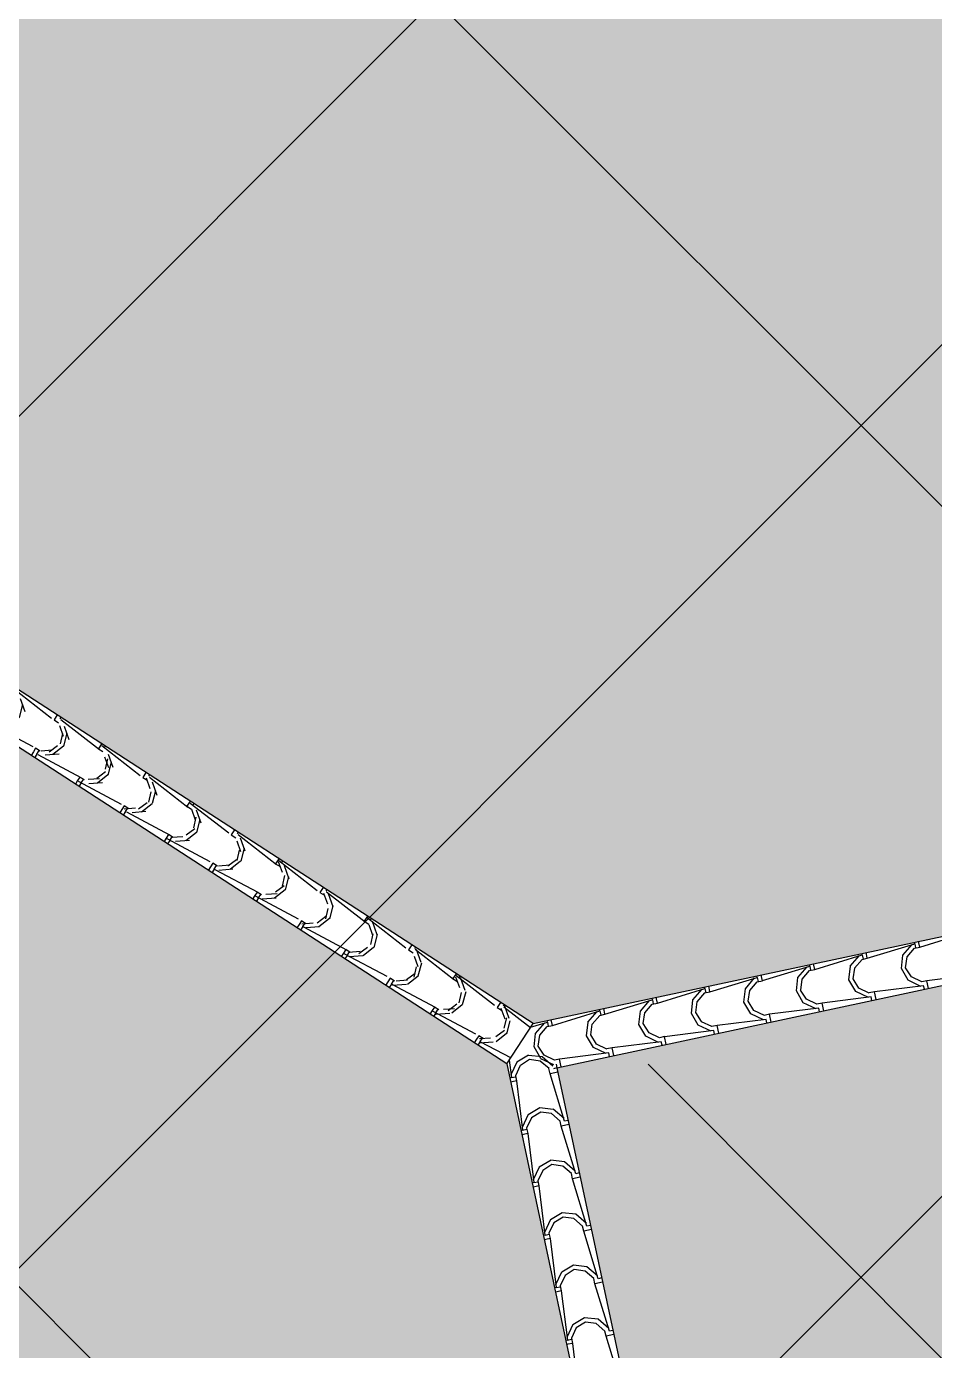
# Model space of a CAD drawing. Header units: millimetres. Extents: x 648844 to 649530, y 1246379 to 1246752.
# Drawn here: x 649114.72 to 649117.548, y 1246593.509 to 1246597.631 of the extents above; entities that cross this region are included whole.
import ezdxf

# ---------------------------------------------------------------- set-up
doc = ezdxf.new("R2010")
doc.units = ezdxf.units.MM
doc.header["$LTSCALE"] = 20
doc.header["$MEASUREMENT"] = 0
doc.layers.get('0').update_dxf_attribs({"linetype": 'CONTINUOUS'})
doc.layers.add('acera', color=8, linetype='CONTINUOUS')
doc.layers.add('TECHO', color=30, linetype='CONTINUOUS')

# ---------------------------------------------------------------- blocks, each defined once
blk = doc.blocks.new('TEJA45')
at = {"layer": 'TECHO'}
for p, q in [((-3.736322630694765, 0.693762117648653), (-3.637070179349067, 0.8119196272801936)), ((-3.745727591983844, 0.703204306012168), (-3.749294651574829, 0.7067713656031565)), ((-3.736274988532941, 0.6937517025612578), (-3.745727591983844, 0.7032043060121609)), ((-3.542484837719485, 0.7173765883701151), (-3.660642347351029, 0.6181241370244166)), ((-3.854480351167602, 0.5756046470455338), (-3.755227899821904, 0.6937621566770744)), ((-3.767178550847227, 0.6439736800919889), (-3.7612706273569, 0.6876920363447034)), ((-3.75518019543474, 0.6937517025612614), (-3.758747255025732, 0.697318762152257)), ((-3.755180195434768, 0.6937517025612472), (-3.745727591983865, 0.6842990991103441)), ((-3.752804609553827, 0.6466818343392049), (-3.74807834229145, 0.682129043615955)), ((-3.748090742846479, 0.6819359482476237), (-3.736274988532848, 0.6937517025612507)), ((-3.748091082213669, 0.6062827344097776), (-3.766996305431057, 0.6440931002970238)), ((-3.738452287264877, 0.6159435456258606), (-3.752631200987636, 0.6466645825280679)), ((-3.873337738571017, 0.5755941594249876), (-3.876904798162009, 0.5791612190159832)), ((-3.863885135120121, 0.5850467628758977), (-3.867452194711113, 0.5886138224668898)), ((-3.854432531669218, 0.5755941594249876), (-3.863885135120121, 0.5850467628758906)), ((-3.66064230832248, 0.5992188678973811), (-3.778799817954024, 0.4999664165516826)), ((-3.710305881191765, 0.5874143364198297), (-3.748116247079011, 0.6063195596372175)), ((-3.707760376733852, 0.601752351428626), (-3.738481413636059, 0.6159312651513851)), ((-3.666666839313869, 0.59318240656334), (-3.710385195566587, 0.587274483073017)), ((-3.672335953740742, 0.6063311823963673), (-3.707783163017488, 0.6016049151339935)), ((-3.66065416092588, 0.618130874954101), (-3.67246991523951, 0.606315120640474)), ((-3.643228634396856, 0.6007053484251763), (-3.660654160925731, 0.6181308749540513)), ((-3.652681237847752, 0.5912527449742733), (-3.660654160925723, 0.5992256680522452)), ((-3.972638071640318, 0.4574471764425745), (-3.87338562029462, 0.5756046860741151)), ((-3.885337126403741, 0.5258153036581881), (-3.879429202913414, 0.5695336599109027)), ((-3.873337738571045, 0.5755941594249734), (-3.863885135120142, 0.5661415559740703)), ((-3.870962060168189, 0.5285253532493641), (-3.866235792905812, 0.5639725625261143)), ((-3.866248285982756, 0.5637784051113499), (-3.854432531669126, 0.5755941594249769)), ((-3.86624861209242, 0.4881250031618727), (-3.885153835309808, 0.5259353690491189)), ((-3.856608696035053, 0.497787082433458), (-3.870787609757812, 0.5285081193356653)), ((-3.825916839926194, 0.4835959426584964), (-3.856637876828401, 0.4977748563812554)), ((-3.778811704062157, 0.4999733318178308), (-3.790627458375788, 0.4881575775042037)), ((-3.761386177533133, 0.4825478052889061), (-3.778811704062008, 0.499973331817781)), ((-4.090795792113177, 0.3392897058394375), (-3.991543340767478, 0.4574472154709781)), ((-3.99149528170728, 0.4574366162887209), (-3.995062341298265, 0.4610036758797094)), ((-3.991495281707316, 0.4574366162886996), (-3.982042678256413, 0.4479840128377965)), ((-3.982042678256384, 0.4668892197396239), (-3.985609737847369, 0.4704562793306124)), ((-3.984405829119034, 0.4456208619750761), (-3.972590074805403, 0.4574366162887031)), ((-3.972590074805481, 0.4574366162887173), (-3.982042678256384, 0.4668892197396204)), ((-3.778799778925574, 0.481061147424537), (-3.896957288557118, 0.3818086960788385)), ((-3.828463612439649, 0.4692568065410647), (-3.866273978326895, 0.4881620297584526)), ((-3.784825215748612, 0.4750238310066557), (-3.82854357200133, 0.4691159075163327)), ((-3.790492434829723, 0.4881737317820871), (-3.825939644106469, 0.4834474645197133)), ((-3.770838780984036, 0.4730952018380066), (-3.778811704062001, 0.4810681249159714)), ((-4.00349570195975, 0.4076569272280004), (-3.997587778469423, 0.451375283480715)), ((-3.98911951078243, 0.4103688721604328), (-3.984393243520053, 0.445816081437183)), ((-3.984406141971199, 0.3699672719140104), (-4.003311365188587, 0.4077776378012565)), ((-3.974765104806004, 0.379630619242711), (-3.988944018528763, 0.4103516561449183)), ((-3.944073303117726, 0.3654395338879866), (-3.974794340019933, 0.3796184476107456)), ((-3.896969247198435, 0.3818157886815605), (-3.908785001512065, 0.3700000343679335)), ((-3.879543720669396, 0.3643902621526323), (-3.896969247198271, 0.3818157886815072)), ((-4.208953512586021, 0.2211322352363077), (-4.109701061240322, 0.3392897448678482)), ((-4.121654277516505, 0.2894985507923984), (-4.115746354026179, 0.333216907045113)), ((-4.109652824843558, 0.3392790731524506), (-4.11321988443455, 0.3428461327434462)), ((-4.109652824843586, 0.3392790731524329), (-4.100200221392683, 0.3298264697015298)), ((-4.100200221392662, 0.3487316766033537), (-4.103767280983654, 0.3522987361943422)), ((-4.102563372255311, 0.3274633188388023), (-4.09074761794168, 0.3392790731524293)), ((-4.090747617941759, 0.3392790731524435), (-4.100200221392662, 0.3487316766033466)), ((-3.896957249528676, 0.3629034269516929), (-4.01511475916022, 0.2636509756059944)), ((-3.946621343687589, 0.3510992766623282), (-3.984431709574835, 0.3700044998797161)), ((-3.902983592182473, 0.3568652554500957), (-3.946701948435191, 0.3509573319597727)), ((-3.908648915917794, 0.3700162811679313), (-3.944096125194541, 0.3652900139055575)), ((-3.888996324120292, 0.3549376587017328), (-3.896969247198264, 0.3629105817797047)), ((-4.10256367184995, 0.2518095406661018), (-4.121468895067338, 0.289619906553348)), ((-4.107276961396558, 0.2922123910723933), (-4.10255069413418, 0.3276596003491434)), ((-4.092921513576556, 0.2614741560511469), (-4.107100427299315, 0.2921951929533542)), ((-4.064779074935451, 0.2329417467835526), (-4.102589440822697, 0.2518469700009405)), ((-4.062229766308398, 0.247283125117093), (-4.092950803210606, 0.2614620388398521)), ((-4.026805397007671, 0.2518588305535268), (-4.062252606284417, 0.247132563291153)), ((-4.015126790334712, 0.2636582455452903), (-4.026942544648342, 0.2518424912316632)), ((-3.997701263805673, 0.246232719016362), (-4.015126790334548, 0.263658245545237)), ((-4.327111233058744, 0.1029747646333448), (-4.227858781713046, 0.2211322742648854)), ((-4.239812853073012, 0.1713401743586012), (-4.233904929582685, 0.2150585306113157)), ((-4.227810367979828, 0.2211215300161697), (-4.231377427570827, 0.2246885896071689)), ((-4.227810367979856, 0.2211215300161555), (-4.218357764528953, 0.2116689265652525)), ((-4.22543441201104, 0.1740559099816537), (-4.220708144748663, 0.2095031192584038)), ((-4.218357764528932, 0.2305741334670763), (-4.221924824119924, 0.2341411930580684)), ((-4.220720915391588, 0.2093057757025285), (-4.208905161077958, 0.2211215300161555)), ((-4.208905161078029, 0.2211215300161768), (-4.218357764528932, 0.2305741334670799)), ((-4.015114720131734, 0.2447457064788843), (-4.133272229763278, 0.1454932551331858)), ((-4.021141968616334, 0.2387066798935287), (-4.064860324869052, 0.2327987564032057)), ((-4.007153867256569, 0.2367801155654625), (-4.015126790334541, 0.2447530386434345)), ((-4.220721201728708, 0.1336518094182217), (-4.239626424946096, 0.1714621753054679)), ((-4.211077922346732, 0.1433176928587514), (-4.225256836069491, 0.1740387297609587)), ((-4.13327219073485, 0.1265879860060402), (-4.251429700366394, 0.02733553466034166)), ((-4.182936806183349, 0.1147842169048019), (-4.220747172070595, 0.1336894401221898)), ((-4.180386229499931, 0.1291267163465832), (-4.211107266402138, 0.1433056300693423)), ((-4.144961878098442, 0.1337013799390085), (-4.180409087375189, 0.1289751126766348)), ((-4.133284333470989, 0.14550070240902), (-4.14510008778462, 0.133684948095393)), ((-4.115858806941944, 0.1280751758800847), (-4.133284333470819, 0.1455007024089596)), ((-4.12531141039284, 0.1186225724291852), (-4.133284333470812, 0.1265954955071535)), ((-4.381066017177957, 0.06124925080029442), (-4.346016502185769, 0.1029748036619225)), ((-4.35797142862927, 0.05318179792661226), (-4.352063505138943, 0.09690015417932685)), ((-4.345967911116098, 0.1029639868798995), (-4.349534970707083, 0.106531046470888)), ((-4.345967911116134, 0.1029639868798853), (-4.336515307665231, 0.09351138342898224)), ((-4.343591862625289, 0.05589942889270816), (-4.338865595362911, 0.09134663816945832)), ((-4.336515307665202, 0.1124165903308096), (-4.340082367256187, 0.1159836499217981)), ((-4.338878458527866, 0.0911482325662547), (-4.327062704214235, 0.1029639868798817)), ((-4.327062704214299, 0.1029639868798995), (-4.336515307665202, 0.1124165903308025)), ((-4.139300345048383, 0.1205481043372068), (-4.183018701301101, 0.1146401808468838)), ((-4.381066017177965, 0.07500000000003837), (-4.381066017177972, -0.07499999999996376)), ((-4.338878731607451, 0.01549407817028481), (-4.357783954824839, 0.05330444405753099)), ((-4.329234331117675, 0.02516122966800793), (-4.343413244840434, 0.05588226657021522)), ((-4.30109453743124, -0.003373312973963039), (-4.338904903318486, 0.01553191024342482)), ((-4.30109453743124, 0.003373312974005671), (-4.338904903318486, -0.01553191024338219)), ((-4.298542692691456, 0.01097030757607342), (-4.329263729593663, 0.02514922129883246)), ((-4.257458721482493, -0.002389528778763861), (-4.301177077735211, 0.003518394711559125)), ((-4.257458721483125, 0.002389528780526007), (-4.301177077735844, -0.003518394709796979)), ((-4.263118359186514, 0.01554392932484205), (-4.29856556846326, 0.01081766206246826)), ((-4.251441876607267, 0.02734315927274977), (-4.263257630920897, 0.01552740495912275)), ((-4.234016350078214, 0.009917632743814409), (-4.251441876607089, 0.02734315927269293)), ((-4.243468953529117, 0.0004650292929184729), (-4.251441876607082, 0.008437952370883295)), ((-4.338878731607565, -0.01549407817016046), (-4.357783954824953, -0.05330444405740664)), ((-4.329234331119117, -0.0251612296676953), (-4.343413244841877, -0.05588226656990258)), ((-4.298542692692415, -0.01097030757503248), (-4.329263729594622, -0.02514922129779151)), ((-4.26311835918694, -0.01554392932355597), (-4.298565568463687, -0.01081766206118218)), ((-4.251441876607259, -0.0273431592726503), (-4.26325763092089, -0.01552740495902327)), ((-4.243468953529124, -0.0004650292928261024), (-4.251441876607103, -0.008437952370801582)), ((-4.234016350078228, -0.009917632743729143), (-4.251441876607103, -0.02734315927260411)), ((-4.133272190734765, -0.1265879860058945), (-4.251429700366309, -0.027335534660196)), ((-4.381066017177957, -0.06124925080087706), (-4.346016502186039, -0.102974803662196)), ((-4.35797142863111, -0.05318179792779887), (-4.352063505140784, -0.09690015418051345)), ((-4.343591862623768, -0.05589942889180222), (-4.338865595361391, -0.09134663816855237)), ((-4.345967911116119, -0.1029639868798178), (-4.349534970707111, -0.1065310464708098)), ((-4.345967911116119, -0.1029639868798107), (-4.336515307665216, -0.09351138342890764)), ((-4.336515307665216, -0.1124165903307208), (-4.340082367256201, -0.1159836499217093)), ((-4.338878458527873, -0.09114823256618365), (-4.327062704214242, -0.1029639868798107)), ((-4.327062704214313, -0.1029639868798071), (-4.336515307665216, -0.1124165903307102)), ((-4.327111233059028, -0.1029747646336112), (-4.22785878171333, -0.2211322742651518)), ((-4.182936806183335, -0.1147842169047451), (-4.220747172070581, -0.1336894401221329)), ((-4.139300345048618, -0.1205481043353416), (-4.183018701301336, -0.1146401808450186)), ((-4.125311410392847, -0.1186225724290999), (-4.133284333470819, -0.1265954955070754)), ((-4.220721201728821, -0.133651809418069), (-4.239626424946209, -0.1714621753053152)), ((-4.211077922348551, -0.1433176928592701), (-4.22525683607131, -0.1740387297614774)), ((-4.18038622950089, -0.1291267163455458), (-4.211107266403097, -0.1433056300683049)), ((-4.144961878097952, -0.1337013799378433), (-4.180409087374699, -0.1289751126754695)), ((-4.133284333470982, -0.1455007024089205), (-4.145100087784613, -0.1336849480952935)), ((-4.115858806941951, -0.1280751758799994), (-4.133284333470826, -0.1455007024088779)), ((-4.015114720131677, -0.2447457064787315), (-4.133272229763222, -0.145493255133033)), ((-4.239812853075087, -0.1713401743580043), (-4.23390492958476, -0.2150585306107189)), ((-4.225434412009413, -0.1740559099816323), (-4.220708144747036, -0.2095031192583825)), ((-4.227810367979835, -0.2211215300160916), (-4.231377427570827, -0.22468858960708)), ((-4.227810367979849, -0.2211215300160809), (-4.218357764528946, -0.2116689265651779)), ((-4.218357764528939, -0.2305741334669946), (-4.221924824119924, -0.2341411930579831)), ((-4.220720915391595, -0.2093057757024575), (-4.208905161077965, -0.2211215300160845)), ((-4.208905161078043, -0.2211215300160916), (-4.218357764528946, -0.2305741334669946)), ((-4.208953512586156, -0.2211322352367517), (-4.109701061240457, -0.3392897448682923)), ((-4.064779074935444, -0.2329417467835064), (-4.10258944082269, -0.2518469700008943)), ((-4.062229766308533, -0.2472831251156791), (-4.092950803210741, -0.2614620388384381)), ((-4.021141968615652, -0.2387066798917949), (-4.06486032486837, -0.232798756401472)), ((-4.026805397007173, -0.2518588305523757), (-4.06225260628392, -0.2471325632900019)), ((-4.007153867256584, -0.2367801155653737), (-4.015126790334556, -0.2447530386433456)), ((-3.997701263805688, -0.2462327190162696), (-4.015126790334563, -0.2636582455451446)), ((-4.102563671850049, -0.2518095406659526), (-4.121468895067437, -0.2896199065531988)), ((-4.092921513577991, -0.2614741560508413), (-4.10710042730075, -0.2921951929530486)), ((-4.015126790334705, -0.2636582455451908), (-4.026942544648335, -0.2518424912315638)), ((-3.896957249528668, -0.3629034269514939), (-4.015114759160213, -0.2636509756057954)), ((-4.121654277518559, -0.2894985507918193), (-4.115746354028232, -0.3332169070445339)), ((-4.107276961395293, -0.2922123910696612), (-4.102550694132916, -0.3276596003464114)), ((-4.102563372255318, -0.3274633188387313), (-4.090747617941688, -0.3392790731523583)), ((-4.109652824843572, -0.3392790731523618), (-4.113219884434571, -0.3428461327433574)), ((-4.109652824843586, -0.3392790731523547), (-4.100200221392683, -0.3298264697014517)), ((-4.100200221392676, -0.3487316766032613), (-4.103767280983661, -0.3522987361942498)), ((-4.090747617941773, -0.3392790731523512), (-4.100200221392676, -0.3487316766032542)), ((-4.09079579211361, -0.3392897058395334), (-3.991543340767912, -0.457447215471074)), ((-3.984406141971292, -0.3699672719138363), (-4.003311365188679, -0.4077776378010824)), ((-3.946621343687561, -0.3510992766622749), (-3.984431709574807, -0.3700044998796628)), ((-3.94407330311784, -0.3654395338865797), (-3.974794340020047, -0.3796184476093387)), ((-3.902983592182693, -0.3568652554482519), (-3.946701948435411, -0.3509573319579289)), ((-3.908648915918178, -0.3700162811666665), (-3.944096125194925, -0.3652900139042927)), ((-3.896969247198427, -0.381815788681461), (-3.908785001512058, -0.370000034367834)), ((-3.888996324120313, -0.354937658701644), (-3.896969247198278, -0.3629105817796088)), ((-3.87954372066941, -0.3643902621525434), (-3.896969247198278, -0.3818157886814149)), ((-4.003495701961803, -0.4076569272274284), (-3.997587778471477, -0.451375283480143)), ((-3.989119510780938, -0.4103688721594914), (-3.984393243518561, -0.4458160814362415)), ((-3.974765104807034, -0.3796306192415919), (-3.988944018529793, -0.4103516561437992)), ((-3.778799778925574, -0.4810611474243274), (-3.896957288557118, -0.3818086960786289)), ((-3.991495281707302, -0.457436616288625), (-3.982042678256398, -0.4479840128377219)), ((-3.984405829119041, -0.4456208619750051), (-3.97259007480541, -0.4574366162886321)), ((-3.991495281707294, -0.457436616288625), (-3.995062341298279, -0.4610036758796134)), ((-3.982042678256391, -0.4668892197395316), (-3.985609737847383, -0.47045627933052)), ((-3.972590074805495, -0.457436616288625), (-3.982042678256398, -0.466889219739528)), ((-3.972638071640603, -0.4574471764428409), (-3.873385620294904, -0.5756046860743815)), ((-3.866248612092527, -0.4881250031617235), (-3.885153835309914, -0.5259353690489696)), ((-3.828463612439656, -0.4692568065410221), (-3.866273978326902, -0.4881620297584099)), ((-3.825916839927132, -0.4835959426574767), (-3.856637876829339, -0.4977748563802358)), ((-3.784825215747915, -0.4750238310049539), (-3.828543572000633, -0.4691159075146309)), ((-3.790492434830099, -0.4881737317808401), (-3.825939644106846, -0.4834474645184663)), ((-3.77881170406215, -0.4999733318177313), (-3.790627458375781, -0.4881575775041043)), ((-3.770838780984029, -0.4730952018379142), (-3.778811704062008, -0.4810681249158897)), ((-3.761386177533133, -0.4825478052888172), (-3.778811704062015, -0.4999733318176993)), ((-3.885337126405283, -0.5258153036612399), (-3.879429202914956, -0.5695336599139544)), ((-3.870962060166704, -0.5285253532484191), (-3.866235792904327, -0.5639725625251693)), ((-3.856608696036851, -0.4977870824339909), (-3.87078760975961, -0.5285081193361982)), ((-3.660642308322466, -0.5992188678971608), (-3.77879981795401, -0.4999664165514623)), ((-3.873337738571024, -0.5755941594249059), (-3.876904798162016, -0.5791612190158979)), ((-3.873337738571038, -0.5755941594248988), (-3.863885135120135, -0.5661415559739957)), ((-3.866248285982763, -0.5637784051112789), (-3.854432531669133, -0.5755941594249059)), ((-3.854432531669225, -0.575594159424913), (-3.863885135120128, -0.585046762875816)), ((-3.854480351167879, -0.5756046470457967), (-3.755227899822181, -0.6937621566773373)), ((-3.863885135120128, -0.585046762875816), (-3.86745219471112, -0.5886138224668045)), ((-3.748091082213755, -0.6062827344096036), (-3.766996305431142, -0.6440931002968497)), ((-3.738452287266668, -0.6159435456263971), (-3.752631200989427, -0.6466645825286044)), ((-3.710305881191751, -0.5874143364197764), (-3.748116247078997, -0.6063195596371642)), ((-3.707760376734775, -0.60175235142761), (-3.738481413636983, -0.615931265150369)), ((-3.666666839314047, -0.5931824065615281), (-3.710385195566765, -0.5872744830712051)), ((-3.672335953740216, -0.6063311823952517), (-3.707783163016963, -0.601604915132878)), ((-3.660654160925873, -0.6181308749540015), (-3.672469915239503, -0.6063151206403745)), ((-3.652681237847766, -0.591252744974188), (-3.660654160925738, -0.5992256680521599)), ((-3.64322863439687, -0.6007053484250875), (-3.660654160925738, -0.6181308749539589)), ((-3.542484837719407, -0.7173765883699588), (-3.660642347350951, -0.6181241370242603)), ((-3.76717855084901, -0.643973680093243), (-3.761270627358684, -0.6876920363459575)), ((-3.75280460955247, -0.6466818343373433), (-3.748078342290093, -0.6821290436140934)), ((-3.755180195434754, -0.6937517025611761), (-3.758747255025746, -0.6973187621521681)), ((-3.755180195434768, -0.693751702561169), (-3.745727591983865, -0.684299099110266)), ((-3.748090742846486, -0.6819359482475527), (-3.736274988532855, -0.6937517025611797)), ((-3.736274988532955, -0.693751702561169), (-3.745727591983858, -0.7032043060120721)), ((-3.736322630694985, -0.6937621176489728), (-3.637070179349287, -0.8119196272805134)), ((-3.745727591983851, -0.7032043060120756), (-3.749294651574843, -0.7067713656030641)), ((-3.629933552335011, -0.7244404656575156), (-3.648838775552399, -0.7622508315447618)), ((-3.620295878495718, -0.7341000088171477), (-3.634474792218477, -0.7648210457193549)), ((-3.592148149943888, -0.705571866298552), (-3.629958515831134, -0.7244770895159398)), ((-3.589603913543264, -0.7199087601981269), (-3.620324950445472, -0.7340876739208859)), ((-3.548508462881067, -0.7113409821179886), (-3.592226819133785, -0.7054330586276656)), ((-3.554179472650326, -0.7244886330096598), (-3.589626681927072, -0.719762365747286)), ((-3.542496617789595, -0.7362884180902718), (-3.554312372103226, -0.7244726637766448)), ((-3.534523694711496, -0.7094102881104618), (-3.54249661778946, -0.7173832111884266)), ((-3.525071091260592, -0.7188628915613613), (-3.542496617789467, -0.7362884180902363)), ((-3.424327367116369, -0.8355343088427567), (-3.542484876747913, -0.7362818574970582)), ((-3.649019975292497, -0.7621320565270508), (-3.64311205180217, -0.8058504127797654)), ((-3.634647158938243, -0.764838315426271), (-3.629920891675866, -0.8002855247030212)), ((-3.637022652298477, -0.8119092456974428), (-3.640589711889469, -0.8154763052884348)), ((-3.637022652298491, -0.8119092456974428), (-3.627570048847588, -0.8024566422465398)), ((-3.627570048847581, -0.821361849148353), (-3.631137108438573, -0.8249289087393414)), ((-3.629933199710209, -0.8000934913838265), (-3.618117445396578, -0.8119092456974535)), ((-3.618117445396678, -0.8119092456974499), (-3.627570048847581, -0.821361849148353)), ((-3.618164910222042, -0.8119195882522163), (-3.518912458876343, -0.9300770978837569)), ((-3.473990418696012, -0.8237293961773169), (-3.511800784583258, -0.8426346193947047)), ((-3.430350086447213, -0.8294995576745663), (-3.474068442699931, -0.8235916341842433)), ((-3.51177602245626, -0.8425981969054241), (-3.530681245673648, -0.8804085627926703)), ((-3.502139469724781, -0.8522564720078947), (-3.51631838344754, -0.882977508910102)), ((-3.471447450351725, -0.8380651689686403), (-3.502168487253932, -0.8522440826913993)), ((-3.436022991562247, -0.8426460836238334), (-3.471470200838993, -0.8379198163614596)), ((-3.424339074653318, -0.854445961226542), (-3.436154828966949, -0.842630206912915)), ((-3.416366151575225, -0.827567831246732), (-3.42433907465319, -0.8355407543246969)), ((-3.406913548124322, -0.8370204346976315), (-3.424339074653197, -0.8544459612265065)), ((-3.306169896513211, -0.9536920293156292), (-3.424327406144755, -0.8544395779699308)), ((-3.530861399736224, -0.8802904329590646), (-3.524953476245898, -0.9240087892117792)), ((-3.516489708323888, -0.8829947965161011), (-3.511763441061511, -0.9184420057928513)), ((-3.518865109162206, -0.9300667888337131), (-3.522432168753198, -0.9336338484247051)), ((-3.518865109162221, -0.9300667888337131), (-3.509412505711317, -0.92061418538281)), ((-3.50941250571131, -0.9395193922846232), (-3.512979565302302, -0.9430864518756117)), ((-3.511775656573931, -0.9182510345201003), (-3.499959902260301, -0.9300667888337273)), ((-3.499959902260414, -0.9300667888337202), (-3.509412505711317, -0.9395193922846232)), ((-3.500007189749233, -0.9300770588552822), (-3.400754738403535, -1.048234568486823))]:
    blk.add_line(p, q, dxfattribs=at)

msp = doc.modelspace()

# ---------------------------------------------------------------- hatches: boundary and pattern name
h = msp.add_hatch()
h.set_pattern_fill('ANSI38', color=3, scale=15, style=0)
h.set_pattern_definition([(45, (-526.4316489867633, -3378.367883687839), (-1.325825214724776, 1.325825214724777), []), (135, (-526.4316489867633, -3378.367883687839), (-3.97747564417433, 1.325825214724777), [4.6875, -2.8125])])
h.paths.add_polyline_path([(649074.6452498117, 1246583.563912513), (649094.2426363732, 1246613.456396369), (649153.4128591382, 1246584.500745721), (649133.4856091051, 1246559.316503033), (649131.7639361151, 1246538.992300148), (649068.2827765732, 1246574.181717347)])
h.paths.add_polyline_path([(649079.0629513938, 1246573.737106845), (649108.5591314904, 1246573.737106845), (649108.5591314904, 1246579.229194161), (649079.0629513938, 1246579.229194161)], flags=24)
at = {"layer": 'acera'}
h = msp.add_hatch(dxfattribs=at)
h.set_pattern_fill('PETRA11', color=254, scale=7, style=0, pattern_type=2)
h.set_pattern_definition([(0, (2687.656187323621, -252.1344165771734), (7, 7), [2.1, -2.45, 0.35, -2.1]), (0, (2690.456187323667, -250.7344165772665), (7, 7), [0.35, -1.75, 1.4, -3.5]), (0, (2691.506187323597, -250.3844165771734), (7, 7), [0.35, -6.649999999999999]), (0, (2688.35618732369, -250.0344165770803), (7, 7), [1.4, -5.600000000000001]), (0, (2687.656187323621, -249.3344165771268), (7, 7), [0.7000000000000001, -6.3]), (0, (2692.556187323644, -248.6344165771734), (7, 7), [0.7000000000000001, -0.35, 0.35, -5.600000000000001]), (0, (2689.756187323597, -248.2844165770803), (7, 7), [1.05, -5.95]), (0, (2688.006187323597, -247.5844165771268), (7, 7), [0.7000000000000001, -6.3]), (0, (2690.806187323644, -246.8844165771734), (7, 7), [0.35, -2.1, 1.05, -3.5]), (0, (2689.406187323621, -246.5344165770803), (7, 7), [0.7000000000000001, -6.3]), (0, (2691.85618732369, -246.18441657722), (7, 7), [0.7000000000000001, -6.3]), (0, (2690.456187323667, -245.8344165771268), (7, 7), [0.7000000000000001, -6.3]), (0, (2693.256187323597, -245.4844165772665), (7, 7), [0.7000000000000001, -6.3]), (90, (2687.306187323644, -252.1344165771734), (-6.999999999999999, 7), [1.4, -0.35, 0.7000000000000001, -2.8, 1.4, -0.35]), (90, (2687.656187323621, -247.5844165771268), (-6.999999999999999, 7), [0.35, -6.649999999999999]), (90, (2688.706187323667, -249.68441657722), (-6.999999999999999, 7), [0.7000000000000001, -1.4, 0.35, -4.55]), (90, (2689.056187323644, -248.6344165771734), (-6.999999999999999, 7), [0.7000000000000001, -1.4, 1.05, -3.850000000000001]), (90, (2690.10618732369, -250.3844165771734), (-6.999999999999999, 7), [0.35, -3.5, 0.7000000000000001, -0.35, 0.7000000000000001, -1.4]), (90, (2690.456187323667, -251.0844165771268), (-6.999999999999999, 7), [0.35, -6.649999999999999]), (90, (2691.156187323621, -248.9844165772665), (-6.999999999999999, 7), [0.35, -0.35, 1.05, -5.25]), (90, (2691.506187323597, -250.0344165770803), (-6.999999999999999, 7), [0.7000000000000001, -2.8, 0.35, -0.35, 0.35, -2.45]), (90, (2692.206187323667, -251.7844165770803), (-6.999999999999999, 7), [1.05, -5.95]), (90, (2692.906187323621, -246.5344165770803), (-6.999999999999999, 7), [0.35, -0.35, 0.35, -5.95]), (90, (2693.256187323597, -248.2844165770803), (-6.999999999999999, 7), [1.05, -5.95]), (90, (2694.131187323597, -248.80941657722), (-6.999999999999999, 7), [0.35, -6.649999999999999]), (45, (2689.756187323597, -252.1344165771734), (7.771561172376096e-16, 7.000000000133173), [0.4949700000000001, -9.4045249368]), (45, (2689.056187323644, -245.4844165772665), (7.771561172376096e-16, 7.000000000133173), [0.4949700000000001, -1.48491, 1.48491, -6.434704936799999]), (45, (2689.756187323597, -246.5344165770803), (7.771561172376096e-16, 7.000000000133173), [0.9899400000000002, -2.4748738, 0.4949700000000001, -5.9397111368]), (45, (2691.156187323621, -246.8844165771734), (7.771561172376096e-16, 7.000000000133173), [0.9899400000000002, -3.464825, 0.4949700000000001, -4.9497599368]), (45, (2688.35618732369, -250.0344165770803), (7.771561172376096e-16, 7.000000000133173), [0.4949700000000001, -9.4045249368]), (45, (2690.10618732369, -250.0344165770803), (7.771561172376096e-16, 7.000000000133173), [1.484924, -8.414570936799999]), (45, (2691.506187323597, -249.3344165771268), (7.771561172376096e-16, 7.000000000133173), [0.4949700000000001, -2.969848, 0.4949700000000001, -5.9397069368]), (45, (2692.556187323644, -248.6344165771734), (7.771561172376096e-16, 7.000000000133173), [0.9899400000000002, -8.9095549368]), (45, (2693.956187323667, -248.6344165771734), (7.771561172376096e-16, 7.000000000133173), [0.9899400000000002, -8.9095549368]), (45, (2693.956187323667, -250.7344165772665), (7.771561172376096e-16, 7.000000000133173), [0.4949700000000001, -9.4045249368]), (45, (2693.256187323597, -247.2344165772665), (7.771561172376096e-16, 7.000000000133173), [0.4949700000000001, -9.4045249368]), (45, (2692.556187323644, -246.18441657722), (7.771561172376096e-16, 7.000000000133173), [0.4949700000000001, -9.4045249368]), (45, (2693.956187323667, -245.4844165772665), (7.771561172376096e-16, 7.000000000133173), [0.4949700000000001, -9.4045249368]), (45, (2687.306187323644, -245.4844165772665), (7.771561172376096e-16, 7.000000000133173), [0.4949700000000001, -9.4045249368]), (45, (2690.806187323644, -248.2844165770803), (7.771561172376096e-16, 7.000000000133173), [0.4949700000000001, -9.4045249368]), (45, (2691.506187323597, -245.4844165772665), (7.771561172376096e-16, 7.000000000133173), [0.4949700000000001, -3.464825, 0.4949700000000001, -5.444729936799999]), (45, (2688.35618732369, -249.3344165771268), (7.771561172376096e-16, 7.000000000133173), [0.9899400000000002, -8.9095549368]), (45, (2688.35618732369, -247.5844165771268), (7.771561172376096e-16, 7.000000000133173), [1.48491, -8.414584936799999]), (135, (2687.656187323621, -249.3344165771268), (-7.000000000133173, 7.771561172376096e-16), [0.74249, -9.1570049368]), (135, (2691.506187323597, -249.68441657722), (-7.000000000133173, 7.771561172376096e-16), [0.4949700000000001, -9.4045249368]), (135, (2693.60618732369, -248.6344165771734), (-7.000000000133173, 7.771561172376096e-16), [0.4949700000000001, -9.4045249368]), (135, (2691.156187323621, -247.2344165772665), (-7.000000000133173, 7.771561172376096e-16), [0.4949700000000001, -9.4045249368]), (135, (2691.506187323597, -246.18441657722), (-7.000000000133173, 7.771561172376096e-16), [0.4949700000000001, -9.4045249368]), (135, (2690.456187323667, -245.8344165771268), (-7.000000000133173, 7.771561172376096e-16), [0.4949700000000001, -9.4045249368]), (135, (2691.85618732369, -246.18441657722), (-7.000000000133173, 7.771561172376096e-16), [0.4949700000000001, -9.4045249368]), (135, (2687.656187323621, -250.3844165771734), (-7.000000000133173, 7.771561172376096e-16), [0.4949700000000001, -9.4045249368]), (135, (2689.056187323644, -247.93441657722), (-7.000000000133173, 7.771561172376096e-16), [0.4949700000000001, -9.4045249368]), (135, (2689.056187323644, -250.0344165770803), (-7.000000000133173, 7.771561172376096e-16), [0.9899400000000002, -8.9095549368]), (135, (2690.456187323667, -250.7344165772665), (-7.000000000133173, 7.771561172376096e-16), [0.9899400000000002, -8.9095549368]), (135, (2693.256187323597, -246.8844165771734), (-7.000000000133173, 7.771561172376096e-16), [0.9899400000000002, -8.9095549368]), (135, (2691.156187323621, -248.6344165771734), (-7.000000000133173, 7.771561172376096e-16), [0.4949700000000001, -9.4045249368]), (135, (2692.206187323667, -250.7344165772665), (-7.000000000133173, 7.771561172376096e-16), [0.9899400000000002, -5.939696000000001, 0.4949700000000001, -2.4748889368]), (135, (2688.006187323597, -247.5844165771268), (-7.000000000133173, 7.771561172376096e-16), [0.9899400000000002, -1.9798989, 0.9899400000000002, -5.9397160368]), (135, (2687.306187323644, -251.43441657722), (-7.000000000133173, 7.771561172376096e-16), [0.9898, -2.4752, 0.9898, -2.4752, 0.4949, -2.4745949368]), (26.56505118, (2689.756187323597, -250.0344165770803), (7.000000000000657, 3.569913253897994e-10), [1.5652, -0.7826, 0.7826, -12.522075839]), (26.56505118, (2690.806187323644, -245.8344165771268), (7.000000000000657, 3.569913253897994e-10), [1.5652, -14.087275839]), (26.56505118, (2690.806187323644, -250.7344165772665), (7.000000000000657, 3.569913253897994e-10), [0.7826, -14.869875839]), (26.56505118, (2687.656187323621, -250.3844165771734), (7.000000000000657, 3.569913253897994e-10), [0.7826, -14.869875839]), (26.56505118, (2689.056187323644, -248.6344165771734), (7.000000000000657, 3.569913253897994e-10), [0.7826, -14.869875839]), (26.56505118, (2687.656187323621, -247.93441657722), (7.000000000000657, 3.569913253897994e-10), [0.7826, -14.869875839]), (63.43494882, (2688.706187323667, -247.2344165772665), (3.569905482336821e-10, 7.000000000000657), [0.7825999999999981, -14.86987583899997]), (63.43494882, (2691.156187323621, -247.2344165772665), (3.569905482336821e-10, 7.000000000000657), [0.7825999999999981, -14.86987583899997]), (63.43494882, (2691.85618732369, -252.1344165771734), (3.569905482336821e-10, 7.000000000000657), [0.7825999999999981, -14.86987583899997]), (63.43494882, (2687.306187323644, -248.2844165770803), (3.569905482336821e-10, 7.000000000000657), [0.7825999999999981, -14.86987583899997]), (63.43494882, (2690.10618732369, -251.7844165770803), (3.569905482336821e-10, 7.000000000000657), [0.7825999999999981, -5.478199999999984, 0.7825999999999981, -8.60907583899997]), (116.56505118, (2689.056187323644, -245.8344165771268), (-3.569913253897994e-10, 7.000000000000657), [0.7826, -14.869875839]), (116.56505118, (2693.256187323597, -247.2344165772665), (-3.569913253897994e-10, 7.000000000000657), [0.7826, -14.869875839]), (116.56505118, (2690.10618732369, -245.8344165771268), (-3.569913253897994e-10, 7.000000000000657), [0.7826, -14.869875839]), (116.56505118, (2687.306187323644, -249.68441657722), (-3.569913253897994e-10, 7.000000000000657), [0.7826, -14.869875839]), (153.43494882, (2692.556187323644, -250.7344165772665), (-7.000000000000657, 3.569928797020339e-10), [0.7826, -14.869875839]), (153.43494882, (2693.956187323667, -248.9844165772665), (-7.000000000000657, 3.569928797020339e-10), [0.7826, -14.869875839]), (153.43494882, (2689.756187323597, -248.2844165770803), (-7.000000000000657, 3.569928797020339e-10), [0.7826, -14.869875839]), (153.43494882, (2690.806187323644, -246.8844165771734), (-7.000000000000657, 3.569928797020339e-10), [0.7826, -14.869875839]), (153.43494882, (2693.256187323597, -245.4844165772665), (-7.000000000000657, 3.569928797020339e-10), [0.7826, -14.869875839]), (153.43494882, (2688.35618732369, -252.1344165771734), (-7.000000000000657, 3.569928797020339e-10), [1.1739, -14.478575839])])
h.paths.add_polyline_path([(649116.9170697777, 1246599.219796911), (649118.9515465456, 1246597.900746408, -0.4942616664171989), (649127.5681617433, 1246593.508529215), (649130.1409621169, 1246594.166585792, -0.3760670009901696), (649129.7280330781, 1246595.052885087), (649127.7790891558, 1246597.756057343, 0.3872321230275972)])
at = {"layer": 'TECHO'}
h = msp.add_hatch(dxfattribs=at)
h.set_pattern_fill('SPANTILE', color=254, scale=0.2049999999999998, angle=127.3056693047817, style=0, pattern_type=2)
h.set_pattern_definition([(62.01239138809517, (649171.6021853113, 1246580.610478065), (-1.166265407702017, -2.175649403905761), [0.1893117599999998, -4.543480804999994]), (327.042691388095, (649171.6910255001, 1246580.777649656), (0.2835334775801928, 0.06048774331451191), [0.01639999999999999, -0.1885999999999999]), (147.0426913880951, (649171.8719579397, 1246580.679887637), (-0.2835334775801928, -0.06048774331451199), [0.05739999999999996, -0.1475999999999998]), (237.0426913880951, (649171.8237949688, 1246580.71111404), (0.060487743314512, -0.2835334775801926), [0.02049999999999997, -0.1844999999999997]), (57.04269138809526, (649171.7025558914, 1246580.765287614), (-0.060487743314512, 0.2835334775801927), [0.02049999999999991, -0.1844999999999992]), (147.0426913880951, (649171.7137081781, 1246580.782488675), (-0.2835334775801928, -0.06048774331451199), [0.01639999999999998, -0.1885999999999998]), (147.0426913880951, (649171.8630361103, 1246580.666126789), (-0.2835334775801928, -0.06048774331451199), [0.04099999999999996, -0.1639999999999998]), (232.0729913880952, (649171.828633988, 1246580.688431361), (-1.510283638022676, -1.952605608575075), [0.1893117599999993, -4.543480804999979]), (199.738791388095, (649171.8230578448, 1246580.679830831), (4.132025447927939, 1.474386526163186), [0.05412163999999996, -5.358033749999995]), (165.4775913880951, (649171.7721163451, 1246580.661552261), (-0.4555439847049639, 0.05103544694801822), [0.05186130999999988, -0.596405474999998]), (128.6077913880951, (649171.7219119689, 1246580.6745569), (0.2324986065936467, -0.3950561185174495), [0.05186130999999995, -0.596405474999999]), (94.34659138809516, (649171.689551252, 1246580.715083238), (-0.3402455695235446, 4.373977924415627), [0.05412163999999978, -5.358033749999972]), (167.2675913880952, (649171.7713224153, 1246580.679169148), (2.338208642498461, -0.5387073577712823), [0.04150942499999981, -4.109424259999976]), (126.8177913880951, (649171.7308337988, 1246580.68831775), (-1.446023846216211, 1.914795108972624), [0.04150942499999981, -4.109424259999976]), (94.44809138809512, (649171.7059583834, 1246580.721547837), (-0.2703113840290186, 3.351366420984769), [0.04387184499999996, -4.343319624999994]), (199.6372913880951, (649171.8126426821, 1246580.693912979), (3.169904248828811, 1.120906858439628), [0.04387184499999996, -4.343319624999994])])
h.paths.add_polyline_path([(649116.2977543953, 1246594.526440083), (649122.2104647201, 1246595.787830828), (649112.571268713, 1246602.03739167), (649113.8326594579, 1246596.124681345)])
h = msp.add_hatch(dxfattribs=at)
h.set_pattern_fill('SPANTILE', color=254, scale=0.1644999999999999, angle=217.3056693047817, style=0, pattern_type=2)
h.set_pattern_definition([(152.0123913880951, (649171.9276548899, 1246580.463411552), (1.745825985085356, -0.9358568759364968), [0.1519111439999998, -3.645866304499998]), (57.04269138809526, (649171.7935098811, 1246580.534700387), (-0.04853772573286456, 0.227518327131423), [0.01315999999999995, -0.1513399999999993]), (237.0426913880951, (649171.8719579397, 1246580.679887637), (0.0485377257328646, -0.227518327131423), [0.04605999999999993, -0.1184399999999998]), (327.042691388095, (649171.8469006557, 1246580.64123979), (0.227518327131423, 0.04853772573286449), [0.01645, -0.14805]), (147.0426913880951, (649171.8034296656, 1246580.543952823), (-0.2275183271314231, -0.04853772573286447), [0.01644999999999998, -0.1480499999999998]), (237.0426913880951, (649171.7896268629, 1246580.552901853), (0.0485377257328646, -0.227518327131423), [0.01315999999999998, -0.1513399999999997]), (237.0426913880951, (649171.8830001818, 1246580.672728413), (0.0485377257328646, -0.227518327131423), [0.03289999999999994, -0.1315999999999997]), (322.072991388095, (649171.8651021217, 1246580.645122807), (1.566846939563903, -1.211910529047465), [0.1519111439999994, -3.64586630449999]), (289.7387913880951, (649171.8720035228, 1246580.640648293), (-1.183105285628509, 3.315698469190957), [0.04342931599999998, -4.299495374999998]), (255.4775913880951, (649171.8866709606, 1246580.599770845), (-0.04095283425828766, -0.3655462706534955), [0.04161553899999995, -0.4785790274999996]), (218.6077913880951, (649171.8762355305, 1246580.559484895), (0.3170084463225391, 0.1865659550470968), [0.04161553899999995, -0.4785790274999996]), (184.3465913880952, (649171.8437156166, 1246580.533517393), (-3.509850578372541, -0.2730263228615744), [0.04342931599999984, -4.299495374999979]), (257.2675913880951, (649171.8725344831, 1246580.599133764), (0.4322798066018331, 1.876269861907301), [0.03330878249999983, -3.297562393999989]), (216.8177913880951, (649171.8651932883, 1246580.566644119), (-1.536506319151204, -1.160345964402764), [0.03330878249999985, -3.29756239399999]), (184.4480913880951, (649171.8385281697, 1246580.546683114), (-2.689267201229242, -0.2169084032818212), [0.03520448049999998, -3.485249162499998]), (289.637291388095, (649171.8607034578, 1246580.63229076), (-0.8994594059186293, 2.543654872840679), [0.03520448049999998, -3.485249162499998])])
h.paths.add_polyline_path([(649116.2161522969, 1246594.400578661), (649113.7510573599, 1246595.998819924), (649113.8326594579, 1246596.124681345), (649116.2977543953, 1246594.526440083)])
h = msp.add_hatch(dxfattribs=at)
h.set_pattern_fill('SPANTILE', color=254, scale=0.2049999999999998, angle=127.3056693047817, style=0, pattern_type=2)
h.set_pattern_definition([(232.0729913880952, (649151.4901709352, 1246549.590114627), (1.510283638022675, 1.952605608575077), [0.1893117599999997, -4.543480804999993]), (327.042691388095, (649151.3738090488, 1246549.440786695), (0.06048774331451212, -0.2835334775801926), [0.01639999999999999, -0.1885999999999999]), (147.0426913880951, (649151.53689783, 1246549.315502979), (-0.06048774331451209, 0.2835334775801926), [0.05739999999999996, -0.1475999999999998]), (57.04269138809526, (649151.488734859, 1246549.346729381), (0.2835334775801928, 0.060487743314512), [0.02049999999999991, -0.1844999999999992]), (237.0426913880951, (649151.389800355, 1246549.435305078), (-0.2835334775801927, -0.06048774331451204), [0.02049999999999997, -0.1844999999999997]), (147.0426913880951, (649151.3786480683, 1246549.418104016), (-0.06048774331451209, 0.2835334775801926), [0.01639999999999998, -0.1885999999999998]), (147.0426913880951, (649151.5458196593, 1246549.329263828), (-0.06048774331451209, 0.2835334775801926), [0.04099999999999996, -0.1639999999999998]), (62.01239138809522, (649151.511417537, 1246549.351568401), (1.166265407702016, 2.175649403905761), [0.1893117599999996, -4.543480804999989]), (94.34659138809516, (649151.5169936803, 1246549.360168932), (0.3402455695235426, -4.373977924415627), [0.05412163999999978, -5.358033749999972]), (128.6077913880951, (649151.512891785, 1246549.414134819), (-0.2324986065936468, 0.3950561185174494), [0.05186130999999994, -0.5964054749999989]), (165.4775913880951, (649151.4805310683, 1246549.454661155), (0.4555439847049641, -0.05103544694801809), [0.05186130999999997, -0.5964054749999994]), (199.738791388095, (649151.4303266921, 1246549.467665795), (-4.132025447927939, -1.474386526163185), [0.05412163999999996, -5.358033749999995]), (126.8177913880951, (649151.4964846536, 1246549.407670219), (1.446023846216212, -1.914795108972624), [0.04150942499999981, -4.109424259999976]), (167.2675913880952, (649151.4716092387, 1246549.440900307), (-2.338208642498462, 0.5387073577712813), [0.0415094249999998, -4.109424259999975]), (199.6372913880951, (649151.4311206217, 1246549.450048909), (-3.16990424882881, -1.12090685843963), [0.04387184499999993, -4.343319624999991]), (94.44809138809512, (649151.4998871459, 1246549.363930443), (0.2703113840290197, -3.351366420984769), [0.04387184499999996, -4.343319624999994])])
h.paths.add_polyline_path([(649116.2161522969, 1246594.400578661), (649117.4775430416, 1246588.487868336), (649107.8383470344, 1246594.737429179), (649113.7510573599, 1246595.998819924)])
h = msp.add_hatch(dxfattribs=at)
h.set_pattern_fill('SPANTILE', color=254, scale=0.2049999999999998, angle=397.3056693047818, style=0, pattern_type=2)
h.set_pattern_definition([(332.0123913880951, (649171.8025483668, 1246580.949660266), (-2.175649403905762, 1.166265407702017), [0.1893117599999998, -4.543480804999995]), (237.0426913880951, (649171.9697199577, 1246580.860820077), (0.06048774331451197, -0.2835334775801928), [0.01639999999999996, -0.1885999999999997]), (57.04269138809526, (649171.8719579397, 1246580.679887637), (-0.06048774331451197, 0.2835334775801926), [0.05739999999999981, -0.1475999999999992]), (147.0426913880951, (649171.9031843422, 1246580.728050608), (-0.2835334775801928, -0.06048774331451194), [0.02049999999999998, -0.1844999999999998]), (327.042691388095, (649171.9573579165, 1246580.849289685), (0.2835334775801928, 0.06048774331451191), [0.02049999999999999, -0.1844999999999999]), (57.04269138809526, (649171.9745589775, 1246580.838137399), (-0.06048774331451197, 0.2835334775801926), [0.0163999999999999, -0.1885999999999992]), (57.04269138809526, (649171.8581970911, 1246580.688809467), (-0.06048774331451197, 0.2835334775801926), [0.04099999999999981, -0.1639999999999993]), (142.0729913880951, (649171.8805016642, 1246580.723211588), (-1.952605608575076, 1.510283638022677), [0.1893117599999999, -4.543480804999997]), (109.7387913880951, (649171.8719011336, 1246580.728787733), (1.474386526163187, -4.132025447927937), [0.05412163999999983, -5.358033749999978]), (75.47759138809523, (649171.8536225643, 1246580.779729231), (0.05103544694801825, 0.4555439847049638), [0.05186130999999983, -0.5964054749999972]), (38.60779138809525, (649171.8666272034, 1246580.829933607), (-0.3950561185174496, -0.2324986065936464), [0.05186130999999988, -0.596405474999998]), (4.34659138809516, (649171.9071535402, 1246580.862294325), (4.373977924415628, 0.3402455695235421), [0.05412163999999977, -5.358033749999971]), (77.26759138809521, (649171.8712394505, 1246580.780523162), (-0.5387073577712823, -2.33820864249846), [0.04150942499999993, -4.109424259999991]), (36.81779138809522, (649171.8803880523, 1246580.821011778), (1.914795108972625, 1.44602384621621), [0.04150942499999995, -4.109424259999995]), (4.448091388094976, (649171.91361814, 1246580.845887193), (3.351366420984769, 0.2703113840290175), [0.04387184499999994, -4.343319624999991]), (109.637291388095, (649171.8859832815, 1246580.739202895), (1.120906858439629, -3.169904248828811), [0.04387184499999996, -4.343319624999994])])
h.paths.add_polyline_path([(649117.624241904, 1246588.519164404), (649116.3720175653, 1246594.388907628), (649122.2417607888, 1246595.641131966)])

# ---------------------------------------------------------------- linework, layer by layer
at = {"layer": 'TECHO', "color": 254}
for p, q in [((649116.2977543953, 1246594.526440083), (649113.8326594579, 1246596.124681345)), ((649116.2161522969, 1246594.400578661), (649113.7510573599, 1246595.998819924)), ((649116.2977543953, 1246594.526440083), (649122.2104647201, 1246595.787830828)), ((649116.3720175653, 1246594.388907628), (649122.2417607888, 1246595.641131966)), ((649116.2161522969, 1246594.400578661), (649117.4775430416, 1246588.487868336)), ((649116.3720175653, 1246594.388907628), (649117.624241904, 1246588.519164404))]:
    msp.add_line(p, q, dxfattribs=at)

# ---------------------------------------------------------------- block references
at = {"color": 254, "xscale": -1, "rotation": 147.0426913805477}
msp.add_blockref('TEJA45', (649119.9330013463, 1246592.080148185), dxfattribs=at)

doc.saveas('drawing.dxf')
